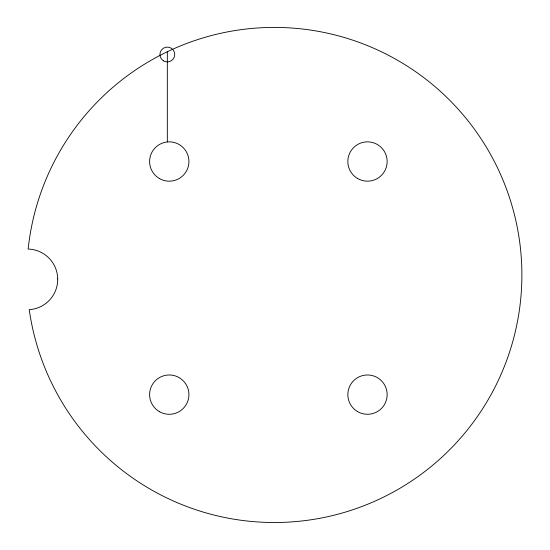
<?xml version="1.0" encoding="UTF-8"?>
<svg xmlns="http://www.w3.org/2000/svg" width="550" height="550" viewBox="0 0 550 550"><rect width="100%" height="100%" fill="white"/><g stroke="black" fill="none" stroke-linecap="round" stroke-linejoin="round"><path stroke-width="0.82" d="M167.331 51.741L167.331 141.948M57.702 278.843A30.319 30.319 0 0 0 28.153 249.074A247.548 247.548 0 0 1 403.013 63.484A247.548 247.548 0 0 1 410.493 481.704A247.548 247.548 0 0 1 29.233 309.65A30.319 30.319 0 0 0 57.702 278.843M357.665 178.544A19.663 19.663 0 0 0 387.152 161.514A19.663 19.663 0 0 0 357.665 144.485A19.663 19.663 0 0 0 357.665 178.544M357.665 411.654A19.663 19.663 0 0 0 387.152 394.632A19.663 19.663 0 0 0 357.665 377.603A19.663 19.663 0 0 0 357.665 411.654M159.431 411.654A19.663 19.663 0 0 0 188.925 394.632A19.663 19.663 0 0 0 159.431 377.603A19.663 19.663 0 0 0 159.431 411.654M159.431 178.544A19.663 19.663 0 0 0 188.925 161.514A19.663 19.663 0 0 0 159.431 144.485A19.663 19.663 0 0 0 159.431 178.544M163.618 60.919A7.411 7.411 0 0 0 174.742 54.498A7.411 7.411 0 0 0 163.618 48.084A7.411 7.411 0 0 0 163.618 60.919"/></g></svg>
